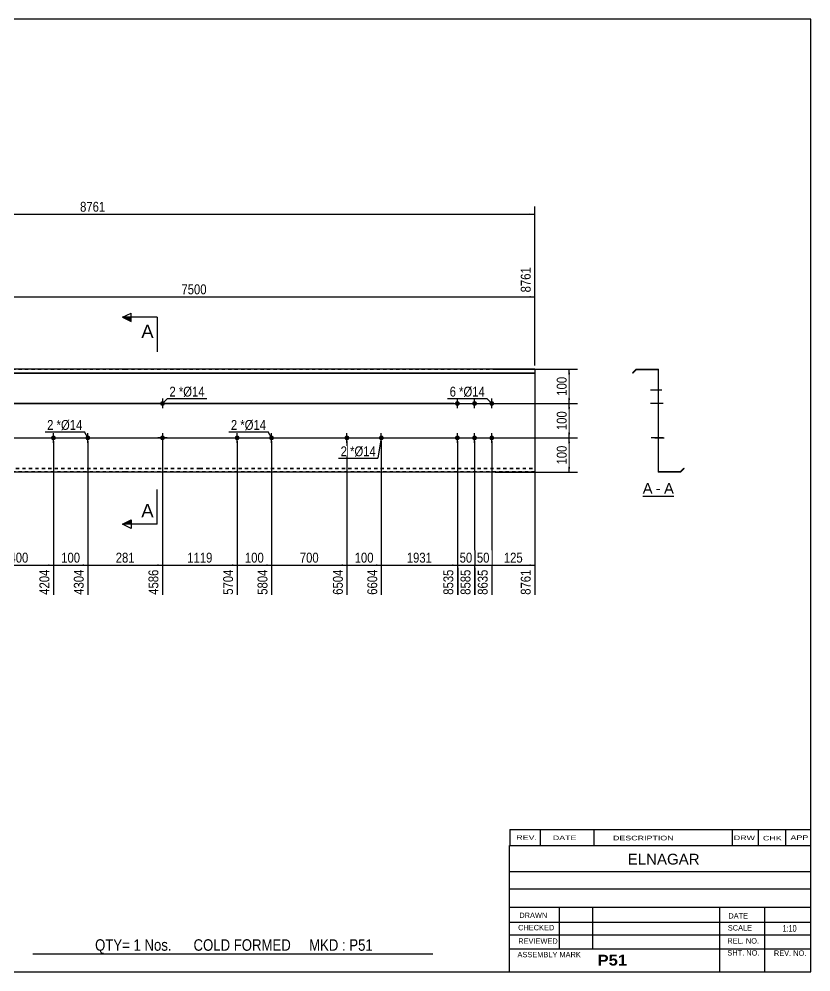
# Model space of a CAD drawing. Header units: millimetres. Extents: x -65 to 337, y -160 to 117.
# Drawn here: x 107.1 to 337.2, y -160.2 to 116.8 of the extents above; entities that cross this region are included whole.
import ezdxf

# ---------------------------------------------------------------- set-up
doc = ezdxf.new("R2010")
doc.units = ezdxf.units.MM
doc.linetypes.add('DXK_LINE_DOT1', pattern=[1.8814, 0.9407, -0.9407])
doc.styles.add('Arial', font='ARIAL.TTF', dxfattribs={"height": 0.2})
doc.styles.add('Arial Bold', font='ARIALBD.TTF', dxfattribs={"height": 0.2})
doc.styles.add('Arial Narrow', font='ARIALN.TTF', dxfattribs={"height": 0.2})

# ---------------------------------------------------------------- blocks, each defined once
blk = doc.blocks.new('Unknown-629091665-1862')
at = {"color": 5, "linetype": 'Continuous'}
for p, q in [((337.25, 116.75), (-62.75, 116.75)), ((-62.75, 116.75), (-62.75, -160.25)), ((337.25, -160.25), (337.25, 116.75)), ((-62.75, -160.25), (337.25, -160.25))]:
    blk.add_line(p, q, dxfattribs=at)
at = {"color": 174, "linetype": 'Continuous', "style": 'Arial'}
blk.add_text('Tekla structures', height=1.9102, rotation=90, dxfattribs=at).set_placement((-63.25, -159.75))
blk = doc.blocks.new('Unknown-629091665-12 - 1235')
at = {"color": 7, "linetype": 'Continuous'}
blk.add_line((288.37, -21.95), (297.4, -21.95), dxfattribs=at)
at = {"color": 0, "linetype": 'Continuous'}
blk.add_wipeout([(291.21, -21.2), (291.21, -18), (288.37, -18), (288.37, -21.2)], dxfattribs=at)
blk.add_wipeout([(293.6, -21.2), (293.6, -18), (292.17, -18), (292.17, -21.2)], dxfattribs=at)
at = {"color": 96, "linetype": 'Continuous', "style": 'Arial'}
blk.add_text('A', height=3.06, dxfattribs=at).set_placement((288.37, -21.2))
at = {"color": 0, "linetype": 'Continuous'}
blk.add_wipeout([(297.4, -21.2), (297.4, -18), (294.56, -18), (294.56, -21.2)], dxfattribs=at)
at = {"color": 96, "linetype": 'Continuous', "style": 'Arial'}
for s, p in [('A', (294.56, -21.2)), ('-', (292.17, -21.2))]:
    blk.add_text(s, height=3.06, dxfattribs=at).set_placement(p)
blk = doc.blocks.new('Bolt-629091665-1223 - 1203')
at = {"linetype": 'Continuous'}
for points in [[(233.79, 5, -1), (235.19, 5, -1)], [(238.79, 5, -1), (240.19, 5, -1)], [(243.79, 5, -1), (245.19, 5, -1)], [(233.79, -5, -1), (235.19, -5, -1)], [(238.79, -5, -1), (240.19, -5, -1)], [(243.79, -5, -1), (245.19, -5, -1)]]:
    blk.add_hatch(color=3, dxfattribs=at).paths.add_polyline_path(points)
at = {"color": 3, "linetype": 'Continuous'}
for p, q in [((234.49, 3.6), (234.49, 6.4)), ((239.49, 3.6), (239.49, 6.4)), ((244.49, 3.6), (244.49, 6.4)), ((233.09, 5), (235.89, 5)), ((238.09, 5), (240.89, 5)), ((243.09, 5), (245.89, 5)), ((233.09, -5), (235.89, -5)), ((234.49, -6.4), (234.49, -3.6)), ((238.09, -5), (240.89, -5)), ((239.49, -6.4), (239.49, -3.6)), ((243.09, -5), (245.89, -5)), ((244.49, -6.4), (244.49, -3.6))]:
    blk.add_line(p, q, dxfattribs=at)
blk = doc.blocks.new('Part-629091665-1218 - 1203')
at = {"color": 2, "linetype": 'Continuous'}
for p, q in [((0, -15), (0, 15)), ((10, 15), (0, 15)), ((0, 13.94), (10, 13.94)), ((42.29, 15), (10.1, 15)), ((10.1, 13.94), (42.29, 13.94)), ((74.19, 15), (42.39, 15)), ((42.39, 13.94), (74.19, 13.94)), ((106.09, 15), (74.29, 15)), ((74.29, 13.94), (106.09, 13.94)), ((137.99, 15), (106.19, 15)), ((106.19, 13.94), (137.99, 13.94)), ((159.49, 15), (138.09, 15)), ((138.09, 13.94), (159.49, 13.94)), ((191.39, 15), (159.59, 15)), ((159.59, 13.94), (191.39, 13.94)), ((223.29, 15), (191.49, 15)), ((191.49, 13.94), (223.29, 13.94)), ((256.99, 15), (223.39, 15)), ((223.39, 13.94), (256.99, 13.94)), ((256.99, 15), (256.99, -15)), ((0, 13.83), (10, 13.83)), ((10.1, 13.83), (42.29, 13.83)), ((42.39, 13.83), (74.19, 13.83)), ((74.29, 13.83), (106.09, 13.83)), ((106.19, 13.83), (137.99, 13.83)), ((138.09, 13.83), (159.49, 13.83)), ((159.59, 13.83), (191.39, 13.83)), ((191.49, 13.83), (223.29, 13.83)), ((223.39, 13.83), (256.99, 13.83)), ((10, -15), (0, -15)), ((42.29, -15), (10.1, -15)), ((74.19, -15), (42.39, -15)), ((106.09, -15), (74.29, -15)), ((137.99, -15), (106.19, -15)), ((159.49, -15), (138.09, -15)), ((191.39, -15), (159.59, -15)), ((223.29, -15), (191.49, -15)), ((256.99, -15), (223.39, -15))]:
    blk.add_line(p, q, dxfattribs=at)
at = {"color": 7, "linetype": 'DXK_LINE_DOT1'}
for p, q in [((10, 14.85), (0, 14.85)), ((42.29, 14.85), (10.1, 14.85)), ((74.19, 14.85), (42.39, 14.85)), ((106.09, 14.85), (74.29, 14.85)), ((137.99, 14.85), (106.19, 14.85)), ((159.49, 14.85), (138.09, 14.85)), ((191.39, 14.85), (159.59, 14.85)), ((223.29, 14.85), (191.49, 14.85)), ((256.99, 14.85), (223.39, 14.85)), ((0, -13.83), (10, -13.83)), ((10.1, -13.83), (42.29, -13.83)), ((42.39, -13.83), (74.19, -13.83)), ((74.29, -13.83), (106.09, -13.83)), ((106.19, -13.83), (137.99, -13.83)), ((138.09, -13.83), (159.49, -13.83)), ((159.59, -13.83), (191.39, -13.83)), ((191.49, -13.83), (223.29, -13.83)), ((223.39, -13.83), (256.99, -13.83)), ((0, -13.94), (10, -13.94)), ((10, -14.85), (0, -14.85)), ((10.1, -13.94), (42.29, -13.94)), ((42.29, -14.85), (10.1, -14.85)), ((42.39, -13.94), (74.19, -13.94)), ((74.19, -14.85), (42.39, -14.85)), ((74.29, -13.94), (106.09, -13.94)), ((106.09, -14.85), (74.29, -14.85)), ((106.19, -13.94), (137.99, -13.94)), ((137.99, -14.85), (106.19, -14.85)), ((138.09, -13.94), (159.49, -13.94)), ((159.49, -14.85), (138.09, -14.85)), ((159.59, -13.94), (191.39, -13.94)), ((191.39, -14.85), (159.59, -14.85)), ((191.49, -13.94), (223.29, -13.94)), ((223.29, -14.85), (191.49, -14.85)), ((223.39, -13.94), (256.99, -13.94)), ((256.99, -14.85), (223.39, -14.85))]:
    blk.add_line(p, q, dxfattribs=at)
blk = doc.blocks.new('Bolt-629091665-1219 - 1203')
at = {"linetype": 'Continuous'}
for points in [[(202.39, -4.3, -1), (202.39, -5.7, -1)], [(212.39, -4.3, -1), (212.39, -5.7, -1)]]:
    blk.add_hatch(color=3, dxfattribs=at).paths.add_polyline_path(points)
at = {"color": 3, "linetype": 'Continuous'}
for p, q in [((200.99, -5), (203.79, -5)), ((202.39, -6.4), (202.39, -3.6)), ((210.99, -5), (213.79, -5)), ((212.39, -6.4), (212.39, -3.6))]:
    blk.add_line(p, q, dxfattribs=at)
blk = doc.blocks.new('Bolt-629091665-1220 - 1203')
at = {"linetype": 'Continuous'}
for points in [[(117.09, -4.3, -1), (117.09, -5.7, -1)], [(127.09, -4.3, -1), (127.09, -5.7, -1)]]:
    blk.add_hatch(color=3, dxfattribs=at).paths.add_polyline_path(points)
at = {"color": 3, "linetype": 'Continuous'}
for p, q in [((115.69, -5), (118.49, -5)), ((117.09, -6.4), (117.09, -3.6)), ((125.69, -5), (128.49, -5)), ((127.09, -6.4), (127.09, -3.6))]:
    blk.add_line(p, q, dxfattribs=at)
blk = doc.blocks.new('Bolt-629091665-1225 - 1203')
at = {"linetype": 'Continuous'}
for points in [[(149.49, 5, -1), (148.09, 5, -1)], [(149.49, -5, -1), (148.09, -5, -1)]]:
    blk.add_hatch(color=3, dxfattribs=at).paths.add_polyline_path(points)
at = {"color": 3, "linetype": 'Continuous'}
for p, q in [((148.79, 6.4), (148.79, 3.6)), ((150.19, 5), (147.39, 5)), ((150.19, -5), (147.39, -5)), ((148.79, -3.6), (148.79, -6.4))]:
    blk.add_line(p, q, dxfattribs=at)
blk = doc.blocks.new('Bolt-629091665-1229 - 1203')
at = {"linetype": 'Continuous'}
for points in [[(170.49, -4.3, -1), (170.49, -5.7, -1)], [(180.49, -4.3, -1), (180.49, -5.7, -1)]]:
    blk.add_hatch(color=3, dxfattribs=at).paths.add_polyline_path(points)
at = {"color": 3, "linetype": 'Continuous'}
for p, q in [((169.09, -5), (171.89, -5)), ((170.49, -6.4), (170.49, -3.6)), ((179.09, -5), (181.89, -5)), ((180.49, -6.4), (180.49, -3.6))]:
    blk.add_line(p, q, dxfattribs=at)
blk = doc.blocks.new('Bolt-629091665-1240 - 1235')
at = {"linetype": 'Continuous'}
blk.add_hatch(color=3, dxfattribs=at).paths.add_polyline_path([(292.96, -5.7), (292.96, -4.3), (292.81, -4.3), (292.81, -5.7)])
blk.add_hatch(color=3, dxfattribs=at).paths.add_polyline_path([(292.96, -5.7), (292.96, -4.3), (292.81, -4.3), (292.81, -5.7)])
at = {"color": 3, "linetype": 'Continuous'}
for p, q in [((291.86, -5), (294.61, -5)), ((291.86, -5), (294.61, -5)), ((292.81, -4.3), (292.96, -4.3)), ((292.81, -4.3), (292.96, -4.3)), ((292.81, -5.7), (292.96, -5.7)), ((292.81, -5.7), (292.96, -5.7))]:
    blk.add_line(p, q, dxfattribs=at)
blk = doc.blocks.new('Part-629091665-1237 - 1235')
at = {"color": 2, "linetype": 'Continuous'}
for p, q in [((286.46, 15), (285.4, 13.94)), ((285.4, 13.94), (285.51, 13.83)), ((286.52, 14.85), (285.51, 13.83)), ((286.46, 15), (292.96, 15)), ((286.52, 14.85), (292.81, 14.85)), ((292.81, 14.85), (292.81, -15)), ((292.96, -14.85), (292.96, 15)), ((299.25, -14.85), (300.27, -13.83)), ((300.37, -13.94), (300.27, -13.83)), ((299.31, -15), (292.81, -15)), ((299.25, -14.85), (292.96, -14.85)), ((299.31, -15), (300.37, -13.94))]:
    blk.add_line(p, q, dxfattribs=at)
blk = doc.blocks.new('Bolt-629091665-1238 - 1235')
at = {"linetype": 'Continuous'}
blk.add_hatch(color=3, dxfattribs=at).paths.add_polyline_path([(292.96, -5.7), (292.96, -4.3), (292.81, -4.3), (292.81, -5.7)])
blk.add_hatch(color=3, dxfattribs=at).paths.add_polyline_path([(292.96, -5.7), (292.96, -4.3), (292.81, -4.3), (292.81, -5.7)])
at = {"color": 3, "linetype": 'Continuous'}
for p, q in [((291.86, -5), (294.61, -5)), ((291.86, -5), (294.61, -5)), ((292.81, -4.3), (292.96, -4.3)), ((292.81, -4.3), (292.96, -4.3)), ((292.81, -5.7), (292.96, -5.7)), ((292.81, -5.7), (292.96, -5.7))]:
    blk.add_line(p, q, dxfattribs=at)
blk = doc.blocks.new('Bolt-629091665-1239 - 1235')
at = {"linetype": 'Continuous'}
blk.add_hatch(color=3, dxfattribs=at).paths.add_polyline_path([(292.96, -5.7), (292.96, -4.3), (292.81, -4.3), (292.81, -5.7)])
blk.add_hatch(color=3, dxfattribs=at).paths.add_polyline_path([(292.96, -5.7), (292.96, -4.3), (292.81, -4.3), (292.81, -5.7)])
at = {"color": 3, "linetype": 'Continuous'}
for p, q in [((291.86, -5), (294.61, -5)), ((291.86, -5), (294.61, -5)), ((292.81, -4.3), (292.96, -4.3)), ((292.81, -4.3), (292.96, -4.3)), ((292.81, -5.7), (292.96, -5.7)), ((292.81, -5.7), (292.96, -5.7))]:
    blk.add_line(p, q, dxfattribs=at)
blk = doc.blocks.new('Bolt-629091665-1241 - 1235')
at = {"linetype": 'Continuous'}
blk.add_hatch(color=3, dxfattribs=at).paths.add_polyline_path([(292.96, -5.7), (292.96, -4.3), (292.81, -4.3), (292.81, -5.7)])
blk.add_hatch(color=3, dxfattribs=at).paths.add_polyline_path([(292.96, -5.7), (292.96, -4.3), (292.81, -4.3), (292.81, -5.7)])
at = {"color": 3, "linetype": 'Continuous'}
for p, q in [((291.86, -5), (294.61, -5)), ((291.86, -5), (294.61, -5)), ((292.81, -4.3), (292.96, -4.3)), ((292.81, -4.3), (292.96, -4.3)), ((292.81, -5.7), (292.96, -5.7)), ((292.81, -5.7), (292.96, -5.7))]:
    blk.add_line(p, q, dxfattribs=at)
blk = doc.blocks.new('Bolt-629091665-1242 - 1235')
at = {"linetype": 'Continuous'}
for points in [[(292.81, 5.7), (292.81, 4.3), (292.96, 4.3), (292.96, 5.7)], [(292.81, 5.7), (292.81, 4.3), (292.96, 4.3), (292.96, 5.7)], [(292.81, 5.7), (292.81, 4.3), (292.96, 4.3), (292.96, 5.7)], [(292.81, -4.3), (292.81, -5.7), (292.96, -5.7), (292.96, -4.3)], [(292.81, -4.3), (292.81, -5.7), (292.96, -5.7), (292.96, -4.3)], [(292.81, -4.3), (292.81, -5.7), (292.96, -5.7), (292.96, -4.3)]]:
    blk.add_hatch(color=3, dxfattribs=at).paths.add_polyline_path(points)
at = {"color": 3, "linetype": 'Continuous'}
for p, q in [((292.96, 5.7), (292.81, 5.7)), ((292.96, 5.7), (292.81, 5.7)), ((292.96, 5.7), (292.81, 5.7)), ((294.26, 5), (290.96, 5)), ((294.26, 5), (290.96, 5)), ((294.26, 5), (290.96, 5)), ((292.96, 4.3), (292.81, 4.3)), ((292.96, 4.3), (292.81, 4.3)), ((292.96, 4.3), (292.81, 4.3)), ((294.26, -5), (290.96, -5)), ((294.26, -5), (290.96, -5)), ((294.26, -5), (290.96, -5)), ((292.96, -4.3), (292.81, -4.3)), ((292.96, -4.3), (292.81, -4.3)), ((292.96, -4.3), (292.81, -4.3)), ((292.96, -5.7), (292.81, -5.7)), ((292.96, -5.7), (292.81, -5.7)), ((292.96, -5.7), (292.81, -5.7))]:
    blk.add_line(p, q, dxfattribs=at)
blk = doc.blocks.new('Bolt-629091665-1243 - 1235')
at = {"linetype": 'Continuous'}
for points in [[(292.81, 5.7), (292.81, 4.3), (292.96, 4.3), (292.96, 5.7)], [(292.81, 5.7), (292.81, 4.3), (292.96, 4.3), (292.96, 5.7)], [(292.81, 5.7), (292.81, 4.3), (292.96, 4.3), (292.96, 5.7)], [(292.81, -4.3), (292.81, -5.7), (292.96, -5.7), (292.96, -4.3)], [(292.81, -4.3), (292.81, -5.7), (292.96, -5.7), (292.96, -4.3)], [(292.81, -4.3), (292.81, -5.7), (292.96, -5.7), (292.96, -4.3)]]:
    blk.add_hatch(color=3, dxfattribs=at).paths.add_polyline_path(points)
at = {"color": 3, "linetype": 'Continuous'}
for p, q in [((292.96, 5.7), (292.81, 5.7)), ((292.96, 5.7), (292.81, 5.7)), ((292.96, 5.7), (292.81, 5.7)), ((294.26, 5), (290.96, 5)), ((294.26, 5), (290.96, 5)), ((294.26, 5), (290.96, 5)), ((292.96, 4.3), (292.81, 4.3)), ((292.96, 4.3), (292.81, 4.3)), ((292.96, 4.3), (292.81, 4.3)), ((294.26, -5), (290.96, -5)), ((294.26, -5), (290.96, -5)), ((294.26, -5), (290.96, -5)), ((292.96, -4.3), (292.81, -4.3)), ((292.96, -4.3), (292.81, -4.3)), ((292.96, -4.3), (292.81, -4.3)), ((292.96, -5.7), (292.81, -5.7)), ((292.96, -5.7), (292.81, -5.7)), ((292.96, -5.7), (292.81, -5.7))]:
    blk.add_line(p, q, dxfattribs=at)
blk = doc.blocks.new('Bolt-629091665-1244 - 1235')
at = {"linetype": 'Continuous'}
for points in [[(292.96, 4.3), (292.96, 5.7), (292.81, 5.7), (292.81, 4.3)], [(292.96, -5.7), (292.96, -4.3), (292.81, -4.3), (292.81, -5.7)]]:
    blk.add_hatch(color=3, dxfattribs=at).paths.add_polyline_path(points)
at = {"color": 3, "linetype": 'Continuous'}
for p, q in [((292.96, 5.7), (292.81, 5.7)), ((292.96, 5), (290.81, 5)), ((292.96, 4.3), (292.81, 4.3)), ((292.96, -5), (290.81, -5)), ((292.96, -4.3), (292.81, -4.3)), ((292.96, -5.7), (292.81, -5.7))]:
    blk.add_line(p, q, dxfattribs=at)
blk = doc.blocks.new('Bolt-629091665-1245 - 1235')
at = {"linetype": 'Continuous'}
blk.add_hatch(color=3, dxfattribs=at).paths.add_polyline_path([(292.81, 9.58), (292.81, 8.18), (292.96, 8.18), (292.96, 9.58)])
at = {"color": 3, "linetype": 'Continuous'}
for p, q in [((293.91, 8.88), (290.61, 8.88)), ((292.96, 9.58), (292.81, 9.58)), ((292.96, 8.18), (292.81, 8.18))]:
    blk.add_line(p, q, dxfattribs=at)
blk = doc.blocks.new('Bolt-629091665-1246 - 1235')
at = {"linetype": 'Continuous'}
blk.add_hatch(color=3, dxfattribs=at).paths.add_polyline_path([(292.81, 5.7), (292.81, 4.3), (292.96, 4.3), (292.96, 5.7)])
at = {"color": 3, "linetype": 'Continuous'}
for p, q in [((292.96, 5.7), (292.81, 5.7)), ((293.91, 5), (290.61, 5)), ((292.96, 4.3), (292.81, 4.3))]:
    blk.add_line(p, q, dxfattribs=at)
blk = doc.blocks.new('Bolt-629091665-1247 - 1235')
at = {"linetype": 'Continuous'}
blk.add_hatch(color=3, dxfattribs=at).paths.add_polyline_path([(292.96, -5.7), (292.96, -4.3), (292.81, -4.3), (292.81, -5.7)])
at = {"color": 3, "linetype": 'Continuous'}
for p, q in [((292.96, -4.3), (292.81, -4.3)), ((293.76, -5), (292.81, -5)), ((292.96, -5.7), (292.81, -5.7))]:
    blk.add_line(p, q, dxfattribs=at)
blk = doc.blocks.new('Bolt-629091665-1248 - 1235')
at = {"linetype": 'Continuous'}
blk.add_hatch(color=3, dxfattribs=at).paths.add_polyline_path([(292.96, -5.7), (292.96, -4.3), (292.81, -4.3), (292.81, -5.7)])
blk.add_hatch(color=3, dxfattribs=at).paths.add_polyline_path([(292.96, -5.7), (292.96, -4.3), (292.81, -4.3), (292.81, -5.7)])
at = {"color": 3, "linetype": 'Continuous'}
for p, q in [((291.86, -5), (294.61, -5)), ((291.86, -5), (294.61, -5)), ((292.81, -4.3), (292.96, -4.3)), ((292.81, -4.3), (292.96, -4.3)), ((292.81, -5.7), (292.96, -5.7)), ((292.81, -5.7), (292.96, -5.7))]:
    blk.add_line(p, q, dxfattribs=at)
blk = doc.blocks.new('StraightDimension-629091665-1353 - 1203')
at = {"linetype": 'Continuous'}
for points in [[(266.75, 3.5), (267, 5), (267.25, 3.5)], [(267.25, -3.5), (267, -5), (266.75, -3.5)]]:
    blk.add_hatch(color=7, dxfattribs=at).paths.add_polyline_path(points)
at = {"color": 7, "linetype": 'Continuous'}
for p, q in [((32.2, 5), (269.4, 5)), ((267, -5), (267, 5)), ((32.2, -5), (269.4, -5))]:
    blk.add_line(p, q, dxfattribs=at)
at = {"color": 0}
blk.add_wipeout([(266.85, 3.34), (262.65, 3.34), (262.65, -3.34), (266.85, -3.34)], dxfattribs=at)
at = {"color": 3, "style": 'Arial Narrow'}
blk.add_text('100', height=2.863, rotation=90.0002, dxfattribs=at).set_placement((266.25, -2.74))
blk = doc.blocks.new('StraightDimension-629091665-1272 - 1203')
at = {"linetype": 'Continuous'}
blk.add_hatch(color=7, dxfattribs=at).paths.add_polyline_path([(125.59, -41.75), (127.09, -42), (125.59, -42.25)])
at = {"color": 7, "linetype": 'Continuous'}
for p, q in [((117.09, -6), (117.09, -50.61)), ((127.09, -6), (127.09, -50.61)), ((117.09, -42), (127.09, -42))]:
    blk.add_line(p, q, dxfattribs=at)
at = {"color": 0}
blk.add_wipeout([(125.44, -41.85), (125.44, -37.65), (118.75, -37.65), (118.75, -41.85)], dxfattribs=at)
at = {"color": 3, "style": 'Arial Narrow'}
blk.add_text('100', height=2.863, dxfattribs=at).set_placement((119.35, -41.25))
at = {"color": 0, "linetype": 'Continuous'}
blk.add_wipeout([(126.49, -42.7), (122.29, -42.7), (122.29, -51.21), (126.49, -51.21)], dxfattribs=at)
at = {"color": 3, "linetype": 'Continuous', "style": 'Arial Narrow'}
blk.add_text('4304', height=2.863, rotation=90.0002, dxfattribs=at).set_placement((125.89, -50.61))
blk = doc.blocks.new('StraightDimension-629091665-1352 - 1203')
at = {"linetype": 'Continuous'}
for points in [[(266.75, 13.5), (267, 15), (267.25, 13.5)], [(267.25, 6.5), (267, 5), (266.75, 6.5)]]:
    blk.add_hatch(color=7, dxfattribs=at).paths.add_polyline_path(points)
at = {"color": 7, "linetype": 'Continuous'}
for p, q in [((245.49, 15), (269.4, 15)), ((267, 5), (267, 15)), ((32.2, 5), (269.4, 5))]:
    blk.add_line(p, q, dxfattribs=at)
at = {"color": 0}
blk.add_wipeout([(266.85, 13.34), (262.65, 13.34), (262.65, 6.66), (266.85, 6.66)], dxfattribs=at)
at = {"color": 3, "style": 'Arial Narrow'}
blk.add_text('100', height=2.863, rotation=90.0002, dxfattribs=at).set_placement((266.25, 7.26))
blk = doc.blocks.new('StraightDimension-629091665-1354 - 1203')
at = {"linetype": 'Continuous'}
for points in [[(266.75, -6.5), (267, -5), (267.25, -6.5)], [(267.25, -13.5), (267, -15), (266.75, -13.5)]]:
    blk.add_hatch(color=7, dxfattribs=at).paths.add_polyline_path(points)
at = {"color": 7, "linetype": 'Continuous'}
for p, q in [((32.2, -5), (269.4, -5)), ((267, -15), (267, -5)), ((245.49, -15), (269.4, -15))]:
    blk.add_line(p, q, dxfattribs=at)
at = {"color": 0}
blk.add_wipeout([(266.85, -6.66), (262.65, -6.66), (262.65, -13.34), (266.85, -13.34)], dxfattribs=at)
at = {"color": 3, "style": 'Arial Narrow'}
blk.add_text('100', height=2.863, rotation=90.0002, dxfattribs=at).set_placement((266.25, -12.74))
blk = doc.blocks.new('StraightDimension-629091665-1263 - 1203')
at = {"linetype": 'Continuous'}
blk.add_hatch(color=7, dxfattribs=at).paths.add_polyline_path([(255.49, -41.75), (256.99, -42), (255.49, -42.25)])
at = {"color": 7, "linetype": 'Continuous'}
for p, q in [((244.49, -6), (244.49, -50.61)), ((256.99, -6), (256.99, -50.61)), ((244.49, -42), (256.99, -42))]:
    blk.add_line(p, q, dxfattribs=at)
at = {"color": 0}
blk.add_wipeout([(254.08, -41.85), (254.08, -37.65), (247.4, -37.65), (247.4, -41.85)], dxfattribs=at)
at = {"color": 3, "style": 'Arial Narrow'}
blk.add_text('125', height=2.863, dxfattribs=at).set_placement((248, -41.25))
at = {"color": 0, "linetype": 'Continuous'}
blk.add_wipeout([(256.39, -42.7), (252.19, -42.7), (252.19, -51.21), (256.39, -51.21)], dxfattribs=at)
at = {"color": 3, "linetype": 'Continuous', "style": 'Arial Narrow'}
blk.add_text('8761', height=2.863, rotation=90.0002, dxfattribs=at).set_placement((255.79, -50.61))
blk = doc.blocks.new('StraightDimension-629091665-1264 - 1203')
at = {"linetype": 'Continuous'}
blk.add_hatch(color=7, dxfattribs=at).paths.add_polyline_path([(242.99, -41.75), (244.49, -42), (242.99, -42.25)])
at = {"color": 7, "linetype": 'Continuous'}
for p, q in [((239.49, -6), (239.49, -50.61)), ((244.49, -6), (244.49, -50.61)), ((239.49, -42), (244.49, -42))]:
    blk.add_line(p, q, dxfattribs=at)
at = {"color": 0}
blk.add_wipeout([(244.42, -41.85), (244.42, -37.65), (239.56, -37.65), (239.56, -41.85)], dxfattribs=at)
at = {"color": 3, "style": 'Arial Narrow'}
blk.add_text('50', height=2.863, dxfattribs=at).set_placement((240.16, -41.25))
at = {"color": 0, "linetype": 'Continuous'}
blk.add_wipeout([(243.89, -42.7), (239.69, -42.7), (239.69, -51.21), (243.89, -51.21)], dxfattribs=at)
at = {"color": 3, "linetype": 'Continuous', "style": 'Arial Narrow'}
blk.add_text('8635', height=2.863, rotation=90.0002, dxfattribs=at).set_placement((243.29, -50.61))
blk = doc.blocks.new('StraightDimension-629091665-1386 - 1203')
at = {"linetype": 'Continuous'}
for points in [[(-6.25, 3.5), (-6, 5), (-5.75, 3.5)], [(-5.75, -13.5), (-6, -15), (-6.25, -13.5)]]:
    blk.add_hatch(color=7, dxfattribs=at).paths.add_polyline_path(points)
at = {"color": 7, "linetype": 'Continuous'}
for p, q in [((233.49, 5), (-8.25, 5)), ((-6, -15), (-6, 5)), ((20.2, -15), (-8.25, -15))]:
    blk.add_line(p, q, dxfattribs=at)
at = {"color": 0}
blk.add_wipeout([(-6.15, -1.66), (-10.35, -1.66), (-10.35, -8.34), (-6.15, -8.34)], dxfattribs=at)
at = {"color": 3, "style": 'Arial Narrow'}
blk.add_text('200', height=2.863, rotation=90.0002, dxfattribs=at).set_placement((-6.75, -7.74))
blk = doc.blocks.new('StraightDimension-629091665-1265 - 1203')
at = {"linetype": 'Continuous'}
blk.add_hatch(color=7, dxfattribs=at).paths.add_polyline_path([(237.99, -41.75), (239.49, -42), (237.99, -42.25)])
at = {"color": 7, "linetype": 'Continuous'}
for p, q in [((234.49, -6), (234.49, -50.61)), ((239.49, -6), (239.49, -50.61)), ((234.49, -42), (239.49, -42))]:
    blk.add_line(p, q, dxfattribs=at)
at = {"color": 0}
blk.add_wipeout([(239.42, -41.85), (239.42, -37.65), (234.56, -37.65), (234.56, -41.85)], dxfattribs=at)
at = {"color": 3, "style": 'Arial Narrow'}
blk.add_text('50', height=2.863, dxfattribs=at).set_placement((235.16, -41.25))
at = {"color": 0, "linetype": 'Continuous'}
blk.add_wipeout([(238.89, -42.7), (234.69, -42.7), (234.69, -51.21), (238.89, -51.21)], dxfattribs=at)
at = {"color": 3, "linetype": 'Continuous', "style": 'Arial Narrow'}
blk.add_text('8585', height=2.863, rotation=90.0002, dxfattribs=at).set_placement((238.29, -50.61))
blk = doc.blocks.new('StraightDimension-629091665-1266 - 1203')
at = {"linetype": 'Continuous'}
blk.add_hatch(color=7, dxfattribs=at).paths.add_polyline_path([(232.99, -41.75), (234.49, -42), (232.99, -42.25)])
at = {"color": 7, "linetype": 'Continuous'}
for p, q in [((212.39, -6), (212.39, -50.61)), ((234.49, -6), (234.49, -50.61)), ((212.39, -42), (234.49, -42))]:
    blk.add_line(p, q, dxfattribs=at)
at = {"color": 0}
blk.add_wipeout([(227.7, -41.85), (227.7, -37.65), (219.19, -37.65), (219.19, -41.85)], dxfattribs=at)
at = {"color": 0, "linetype": 'Continuous'}
blk.add_wipeout([(233.89, -42.7), (229.69, -42.7), (229.69, -51.21), (233.89, -51.21)], dxfattribs=at)
at = {"color": 3, "style": 'Arial Narrow'}
blk.add_text('1931', height=2.863, dxfattribs=at).set_placement((219.79, -41.25))
at = {"color": 3, "linetype": 'Continuous', "style": 'Arial Narrow'}
blk.add_text('8535', height=2.863, rotation=90.0002, dxfattribs=at).set_placement((233.29, -50.61))
blk = doc.blocks.new('StraightDimension-629091665-1396 - 1203')
at = {"linetype": 'Continuous'}
for points in [[(1.5, 59.75), (0, 60), (1.5, 60.25)], [(255.49, 60.25), (256.99, 60), (255.49, 59.75)]]:
    blk.add_hatch(color=7, dxfattribs=at).paths.add_polyline_path(points)
at = {"color": 7, "linetype": 'Continuous'}
for p, q in [((0, 16), (0, 62.25)), ((256.99, 16), (256.99, 62.25)), ((0, 60), (256.99, 60))]:
    blk.add_line(p, q, dxfattribs=at)
at = {"color": 0}
blk.add_wipeout([(132.75, 60.15), (132.75, 64.35), (124.24, 64.35), (124.24, 60.15)], dxfattribs=at)
at = {"color": 3, "style": 'Arial Narrow'}
blk.add_text('8761', height=2.863, dxfattribs=at).set_placement((124.84, 60.75))
blk = doc.blocks.new('StraightDimension-629091665-1267 - 1203')
at = {"linetype": 'Continuous'}
blk.add_hatch(color=7, dxfattribs=at).paths.add_polyline_path([(210.89, -41.75), (212.39, -42), (210.89, -42.25)])
at = {"color": 7, "linetype": 'Continuous'}
for p, q in [((202.39, -6), (202.39, -50.61)), ((212.39, -6), (212.39, -50.61)), ((202.39, -42), (212.39, -42))]:
    blk.add_line(p, q, dxfattribs=at)
at = {"color": 0}
blk.add_wipeout([(210.74, -41.85), (210.74, -37.65), (204.05, -37.65), (204.05, -41.85)], dxfattribs=at)
at = {"color": 3, "style": 'Arial Narrow'}
blk.add_text('100', height=2.863, dxfattribs=at).set_placement((204.65, -41.25))
at = {"color": 0, "linetype": 'Continuous'}
blk.add_wipeout([(211.79, -42.7), (207.59, -42.7), (207.59, -51.21), (211.79, -51.21)], dxfattribs=at)
at = {"color": 3, "linetype": 'Continuous', "style": 'Arial Narrow'}
blk.add_text('6604', height=2.863, rotation=90.0002, dxfattribs=at).set_placement((211.19, -50.61))
blk = doc.blocks.new('StraightDimension-629091665-1268 - 1203')
at = {"linetype": 'Continuous'}
blk.add_hatch(color=7, dxfattribs=at).paths.add_polyline_path([(200.89, -41.75), (202.39, -42), (200.89, -42.25)])
at = {"color": 7, "linetype": 'Continuous'}
for p, q in [((180.49, -6), (180.49, -50.61)), ((202.39, -6), (202.39, -50.61)), ((180.49, -42), (202.39, -42))]:
    blk.add_line(p, q, dxfattribs=at)
at = {"color": 0}
blk.add_wipeout([(194.79, -41.85), (194.79, -37.65), (188.1, -37.65), (188.1, -41.85)], dxfattribs=at)
at = {"color": 0, "linetype": 'Continuous'}
blk.add_wipeout([(201.79, -42.7), (197.59, -42.7), (197.59, -51.21), (201.79, -51.21)], dxfattribs=at)
at = {"color": 3, "style": 'Arial Narrow'}
blk.add_text('700', height=2.863, dxfattribs=at).set_placement((188.7, -41.25))
at = {"color": 3, "linetype": 'Continuous', "style": 'Arial Narrow'}
blk.add_text('6504', height=2.863, rotation=90.0002, dxfattribs=at).set_placement((201.19, -50.61))
blk = doc.blocks.new('StraightDimension-629091665-1269 - 1203')
at = {"linetype": 'Continuous'}
blk.add_hatch(color=7, dxfattribs=at).paths.add_polyline_path([(178.99, -41.75), (180.49, -42), (178.99, -42.25)])
at = {"color": 7, "linetype": 'Continuous'}
for p, q in [((170.49, -6), (170.49, -50.61)), ((180.49, -6), (180.49, -50.61)), ((170.49, -42), (180.49, -42))]:
    blk.add_line(p, q, dxfattribs=at)
at = {"color": 0}
blk.add_wipeout([(178.84, -41.85), (178.84, -37.65), (172.15, -37.65), (172.15, -41.85)], dxfattribs=at)
at = {"color": 3, "style": 'Arial Narrow'}
blk.add_text('100', height=2.863, dxfattribs=at).set_placement((172.75, -41.25))
at = {"color": 0, "linetype": 'Continuous'}
blk.add_wipeout([(179.89, -42.7), (175.69, -42.7), (175.69, -51.21), (179.89, -51.21)], dxfattribs=at)
at = {"color": 3, "linetype": 'Continuous', "style": 'Arial Narrow'}
blk.add_text('5804', height=2.863, rotation=90.0002, dxfattribs=at).set_placement((179.29, -50.61))
blk = doc.blocks.new('StraightDimension-629091665-1270 - 1203')
at = {"linetype": 'Continuous'}
blk.add_hatch(color=7, dxfattribs=at).paths.add_polyline_path([(168.99, -41.75), (170.49, -42), (168.99, -42.25)])
at = {"color": 7, "linetype": 'Continuous'}
for p, q in [((148.79, -6), (148.79, -50.61)), ((170.49, -6), (170.49, -50.61)), ((148.79, -42), (170.49, -42))]:
    blk.add_line(p, q, dxfattribs=at)
at = {"color": 0}
blk.add_wipeout([(163.9, -41.85), (163.9, -37.65), (155.39, -37.65), (155.39, -41.85)], dxfattribs=at)
at = {"color": 0, "linetype": 'Continuous'}
blk.add_wipeout([(169.89, -42.7), (165.69, -42.7), (165.69, -51.21), (169.89, -51.21)], dxfattribs=at)
at = {"color": 3, "style": 'Arial Narrow'}
blk.add_text('1119', height=2.863, dxfattribs=at).set_placement((155.99, -41.25))
at = {"color": 3, "linetype": 'Continuous', "style": 'Arial Narrow'}
blk.add_text('5704', height=2.863, rotation=90.0002, dxfattribs=at).set_placement((169.29, -50.61))
blk = doc.blocks.new('StraightDimension-629091665-1271 - 1203')
at = {"linetype": 'Continuous'}
blk.add_hatch(color=7, dxfattribs=at).paths.add_polyline_path([(147.29, -41.75), (148.79, -42), (147.29, -42.25)])
at = {"color": 7, "linetype": 'Continuous'}
for p, q in [((127.09, -6), (127.09, -50.61)), ((148.79, -6), (148.79, -50.61)), ((127.09, -42), (148.79, -42))]:
    blk.add_line(p, q, dxfattribs=at)
at = {"color": 0}
blk.add_wipeout([(141.29, -41.85), (141.29, -37.65), (134.6, -37.65), (134.6, -41.85)], dxfattribs=at)
at = {"color": 0, "linetype": 'Continuous'}
blk.add_wipeout([(148.19, -42.7), (143.99, -42.7), (143.99, -51.21), (148.19, -51.21)], dxfattribs=at)
at = {"color": 3, "style": 'Arial Narrow'}
blk.add_text('281', height=2.863, dxfattribs=at).set_placement((135.2, -41.25))
at = {"color": 3, "linetype": 'Continuous', "style": 'Arial Narrow'}
blk.add_text('4586', height=2.863, rotation=90.0002, dxfattribs=at).set_placement((147.59, -50.61))
blk = doc.blocks.new('StraightDimension-629091665-1273 - 1203')
at = {"linetype": 'Continuous'}
blk.add_hatch(color=7, dxfattribs=at).paths.add_polyline_path([(115.59, -41.75), (117.09, -42), (115.59, -42.25)])
at = {"color": 7, "linetype": 'Continuous'}
for p, q in [((95.19, -6), (95.19, -50.61)), ((117.09, -6), (117.09, -50.61)), ((95.19, -42), (117.09, -42))]:
    blk.add_line(p, q, dxfattribs=at)
at = {"color": 0}
blk.add_wipeout([(110.4, -41.85), (110.4, -37.65), (101.89, -37.65), (101.89, -41.85)], dxfattribs=at)
at = {"color": 0, "linetype": 'Continuous'}
blk.add_wipeout([(116.49, -42.7), (112.29, -42.7), (112.29, -51.21), (116.49, -51.21)], dxfattribs=at)
at = {"color": 3, "style": 'Arial Narrow'}
blk.add_text('1400', height=2.863, dxfattribs=at).set_placement((102.49, -41.25))
at = {"color": 3, "linetype": 'Continuous', "style": 'Arial Narrow'}
blk.add_text('4204', height=2.863, rotation=90.0002, dxfattribs=at).set_placement((115.89, -50.61))
blk = doc.blocks.new('StraightDimension-629091665-1340 - 1203')
at = {"linetype": 'Continuous'}
blk.add_hatch(color=7, dxfattribs=at).paths.add_polyline_path([(255.49, 36.25), (256.99, 36), (255.49, 35.75)])
at = {"color": 7, "linetype": 'Continuous'}
for p, q in [((58.92, -4), (58.92, 57.21)), ((256.99, 16), (256.99, 44.61)), ((58.92, 36), (256.99, 36))]:
    blk.add_line(p, q, dxfattribs=at)
at = {"color": 0, "linetype": 'Continuous'}
blk.add_wipeout([(256.39, 45.21), (252.19, 45.21), (252.19, 36.7), (256.39, 36.7)], dxfattribs=at)
at = {"color": 0}
blk.add_wipeout([(162.21, 36.15), (162.21, 40.35), (153.7, 40.35), (153.7, 36.15)], dxfattribs=at)
at = {"color": 3, "linetype": 'Continuous', "style": 'Arial Narrow'}
blk.add_text('8761', height=2.863, rotation=90.0002, dxfattribs=at).set_placement((255.79, 37.3))
at = {"color": 3, "style": 'Arial Narrow'}
blk.add_text('7500', height=2.863, dxfattribs=at).set_placement((154.3, 36.75))
blk = doc.blocks.new('StraightDimension-629091665-1385 - 1203')
at = {"linetype": 'Continuous'}
for points in [[(-6.25, 7.38), (-6, 8.88), (-5.75, 7.38)], [(-5.75, 6.5), (-6, 5), (-6.25, 6.5)]]:
    blk.add_hatch(color=7, dxfattribs=at).paths.add_polyline_path(points)
at = {"color": 7, "linetype": 'Continuous'}
for p, q in [((54.77, 8.88), (-8.25, 8.88)), ((-6, 5), (-6, 8.88)), ((233.49, 5), (-8.25, 5))]:
    blk.add_line(p, q, dxfattribs=at)
at = {"color": 0}
blk.add_wipeout([(-6.15, 9.37), (-10.35, 9.37), (-10.35, 4.51), (-6.15, 4.51)], dxfattribs=at)
at = {"color": 3, "style": 'Arial Narrow'}
blk.add_text('39', height=2.863, rotation=90.0002, dxfattribs=at).set_placement((-6.75, 5.11))
blk = doc.blocks.new('CBS_REVISION-629091665-1918')
at = {"color": 7, "linetype": 'Continuous'}
for p, q in [((249.74, -118.87), (337.24, -118.87)), ((249.74, -118.87), (249.74, -123.5)), ((258.54, -118.87), (258.54, -123.5)), ((274.13, -118.87), (274.13, -123.44)), ((314.39, -118.87), (314.39, -123.5)), ((321.93, -118.87), (321.93, -123.5)), ((329.88, -118.87), (329.88, -123.5)), ((249.74, -123.5), (337.24, -123.5))]:
    blk.add_line(p, q, dxfattribs=at)
at = {"color": 7, "style": 'Arial Narrow', "width": 1.7}
for s, height, p in [('REV.', 1.326, (251.6, -121.82)), ('DATE', 1.326, (262.23, -121.94)), ('DESCRIPTION', 1.3257, (279.71, -121.99)), ('DRW', 1.326, (314.82, -121.93)), ('CHK', 1.326, (323.31, -122.02)), ('APP', 1.326, (331.31, -121.87))]:
    blk.add_text(s, height=height, dxfattribs=at).set_placement(p)
blk = doc.blocks.new('CBS_CALLOFF-629091665-1916')
at = {"color": 7, "linetype": 'Continuous'}
blk.add_line((111.13, -154.98), (227.36, -155), dxfattribs=at)
at = {"color": 3, "linetype": 'Continuous', "style": 'Arial Narrow'}
blk.add_text('QTY= 1 Nos.      COLD FORMED     MKD : P51', height=3.3405, dxfattribs=at).set_placement((129.2, -154.09))
blk = doc.blocks.new('CBS_NAME_BLOG-629091665-1917')
at = {"color": 7, "linetype": 'Continuous'}
for p, q in [((249.66, -123.5), (337.18, -123.5)), ((249.66, -160.21), (249.66, -123.5)), ((249.66, -131.04), (337.18, -131.04)), ((249.73, -136.09), (337.25, -136.09)), ((249.66, -141.46), (337.18, -141.46)), ((264.18, -153.57), (264.18, -141.47)), ((273.87, -153.54), (273.87, -141.47)), ((310.78, -160.21), (310.78, -141.48)), ((323.83, -160.21), (323.83, -141.47)), ((249.67, -145.76), (337.25, -145.74)), ((249.66, -149.51), (337.18, -149.51)), ((249.66, -153.55), (337.18, -153.55)), ((249.66, -160.25), (337.25, -160.25))]:
    blk.add_line(p, q, dxfattribs=at)
at = {"color": 3, "linetype": 'Continuous', "style": 'Arial'}
blk.add_text('ELNAGAR', height=3.133, dxfattribs=at).set_placement((283.98, -129.03))
at = {"color": 3, "linetype": 'Continuous'}
for s, height, style, width, p in [('DRAWN', 1.566, 'Arial', 0.9, (252.49, -144.57)), ('DATE', 1.566, 'Arial', 0.9, (313.25, -144.73)), ('CHECKED', 1.566, 'Arial', 0.9, (252.14, -148.14)), ('SCALE', 1.566, 'Arial', 0.9, (313.1, -148.21)), ('1:10', 1.957, 'Arial Narrow', 0.9, (328.99, -148.57)), ('REVIEWED', 1.566, 'Arial', 0.9, (252.18, -152.06)), ('REL. NO.', 1.566, 'Arial', 0.9, (312.96, -152.01)), ('ASSEMBLY MARK', 1.5663, 'Arial', 0.9, (251.96, -155.99)), ('SHT. NO.', 1.566, 'Arial', 0.9, (312.96, -155.48)), ('REV. NO.', 1.566, 'Arial', 0.9, (326.48, -155.57)), ('P51', 3.131, 'Arial Bold', 1.1, (275.24, -158.39))]:
    blk.add_text(s, height=height, dxfattribs=dict(at, style=style, width=width)).set_placement(p)
blk = doc.blocks.new('Mark-629091665-1417 - 1203')
at = {"color": 0}
blk.add_wipeout([(234.09, 7.01), (234.09, 10.01), (232.26, 10.01), (232.26, 7.01)], dxfattribs=at)
blk.add_wipeout([(234.09, 7.01), (234.09, 10.01), (232.26, 10.01), (232.26, 7.01)], dxfattribs=at)
blk.add_wipeout([(236.26, 7.01), (236.26, 10.01), (234.99, 10.01), (234.99, 7.01)], dxfattribs=at)
blk.add_wipeout([(236.26, 7.01), (236.26, 10.01), (234.99, 10.01), (234.99, 7.01)], dxfattribs=at)
at = {"color": 3, "style": 'Arial Narrow'}
blk.add_text('6', height=2.86, dxfattribs=at).set_placement((232.26, 7.01))
at = {"color": 0}
blk.add_wipeout([(242.48, 7.01), (242.48, 10.01), (236.26, 10.01), (236.26, 7.01)], dxfattribs=at)
blk.add_wipeout([(242.48, 7.01), (242.48, 10.01), (236.26, 10.01), (236.26, 7.01)], dxfattribs=at)
at = {"color": 7, "linetype": 'Continuous'}
for p in [(231.66, 6.41), (244.49, 5)]:
    blk.add_line(p, (243.08, 6.41), dxfattribs=at)
at = {"color": 3, "style": 'Arial Narrow'}
for s, height, p in [('*', 2.86, (234.99, 7.01)), ('Ø14', 2.863, (236.26, 7.01))]:
    blk.add_text(s, height=height, dxfattribs=at).set_placement(p)
blk = doc.blocks.new('Mark-629091665-1421 - 1203')
at = {"color": 0}
blk.add_wipeout([(170.5, -2.67), (170.5, 0.33), (168.67, 0.33), (168.67, -2.67)], dxfattribs=at)
blk.add_wipeout([(170.5, -2.67), (170.5, 0.33), (168.67, 0.33), (168.67, -2.67)], dxfattribs=at)
blk.add_wipeout([(172.68, -2.67), (172.68, 0.33), (171.4, 0.33), (171.4, -2.67)], dxfattribs=at)
blk.add_wipeout([(172.68, -2.67), (172.68, 0.33), (171.4, 0.33), (171.4, -2.67)], dxfattribs=at)
at = {"color": 3, "style": 'Arial Narrow'}
blk.add_text('2', height=2.86, dxfattribs=at).set_placement((168.67, -2.67))
at = {"color": 0}
blk.add_wipeout([(178.89, -2.67), (178.89, 0.33), (172.68, 0.33), (172.68, -2.67)], dxfattribs=at)
blk.add_wipeout([(178.89, -2.67), (178.89, 0.33), (172.68, 0.33), (172.68, -2.67)], dxfattribs=at)
at = {"color": 7, "linetype": 'Continuous'}
for p in [(168.07, -3.27), (180.49, -5)]:
    blk.add_line(p, (179.49, -3.27), dxfattribs=at)
at = {"color": 3, "style": 'Arial Narrow'}
for s, height, p in [('*', 2.86, (171.4, -2.67)), ('Ø14', 2.863, (172.68, -2.67))]:
    blk.add_text(s, height=height, dxfattribs=at).set_placement(p)
blk = doc.blocks.new('Mark-629091665-1419 - 1203')
at = {"color": 0}
blk.add_wipeout([(152.64, 7.01), (152.64, 10.01), (150.81, 10.01), (150.81, 7.01)], dxfattribs=at)
blk.add_wipeout([(152.64, 7.01), (152.64, 10.01), (150.81, 10.01), (150.81, 7.01)], dxfattribs=at)
at = {"color": 7, "linetype": 'Continuous'}
blk.add_line((148.79, 5), (150.21, 6.41), dxfattribs=at)
at = {"color": 0}
blk.add_wipeout([(154.81, 7.01), (154.81, 10.01), (153.54, 10.01), (153.54, 7.01)], dxfattribs=at)
blk.add_wipeout([(154.81, 7.01), (154.81, 10.01), (153.54, 10.01), (153.54, 7.01)], dxfattribs=at)
at = {"color": 3, "style": 'Arial Narrow'}
blk.add_text('2', height=2.86, dxfattribs=at).set_placement((150.81, 7.01))
at = {"color": 0}
blk.add_wipeout([(161.03, 7.01), (161.03, 10.01), (154.81, 10.01), (154.81, 7.01)], dxfattribs=at)
blk.add_wipeout([(161.03, 7.01), (161.03, 10.01), (154.81, 10.01), (154.81, 7.01)], dxfattribs=at)
at = {"color": 7, "linetype": 'Continuous'}
blk.add_line((150.21, 6.41), (161.63, 6.41), dxfattribs=at)
at = {"color": 3, "style": 'Arial Narrow'}
for s, height, p in [('*', 2.86, (153.54, 7.01)), ('Ø14', 2.863, (154.81, 7.01))]:
    blk.add_text(s, height=height, dxfattribs=at).set_placement(p)
blk = doc.blocks.new('Mark-629091665-1414 - 1203')
at = {"color": 0}
blk.add_wipeout([(117.1, -2.67), (117.1, 0.33), (115.27, 0.33), (115.27, -2.67)], dxfattribs=at)
blk.add_wipeout([(117.1, -2.67), (117.1, 0.33), (115.27, 0.33), (115.27, -2.67)], dxfattribs=at)
blk.add_wipeout([(119.28, -2.67), (119.28, 0.33), (118, 0.33), (118, -2.67)], dxfattribs=at)
blk.add_wipeout([(119.28, -2.67), (119.28, 0.33), (118, 0.33), (118, -2.67)], dxfattribs=at)
at = {"color": 3, "style": 'Arial Narrow'}
blk.add_text('2', height=2.86, dxfattribs=at).set_placement((115.27, -2.67))
at = {"color": 0}
blk.add_wipeout([(125.49, -2.67), (125.49, 0.33), (119.28, 0.33), (119.28, -2.67)], dxfattribs=at)
blk.add_wipeout([(125.49, -2.67), (125.49, 0.33), (119.28, 0.33), (119.28, -2.67)], dxfattribs=at)
at = {"color": 7, "linetype": 'Continuous'}
for p in [(114.67, -3.27), (127.09, -5)]:
    blk.add_line(p, (126.09, -3.27), dxfattribs=at)
at = {"color": 3, "style": 'Arial Narrow'}
for s, height, p in [('*', 2.86, (118, -2.67)), ('Ø14', 2.863, (119.28, -2.67))]:
    blk.add_text(s, height=height, dxfattribs=at).set_placement(p)
blk = doc.blocks.new('SectionMark-629091665-1261 - 1203')
at = {"linetype": 'Continuous'}
for points in [[(139.7, 30.05), (139.7, 28.8), (137.2, 30.05)], [(139.7, -28.8), (139.7, -30.05), (137.2, -30.05)]]:
    blk.add_hatch(color=30, dxfattribs=at).paths.add_polyline_path(points)
at = {"color": 30, "linetype": 'Continuous'}
for p, q in [((137.2, 30.05), (139.7, 31.3)), ((139.7, 28.8), (139.7, 31.3)), ((147.2, 30.05), (137.2, 30.05)), ((137.2, 30.05), (139.7, 28.8)), ((137.2, -30.05), (139.7, -28.8)), ((147.2, -30.05), (137.2, -30.05)), ((139.7, -31.3), (137.2, -30.05)), ((139.7, -28.8), (139.7, -31.3))]:
    blk.add_line(p, q, dxfattribs=at)
at = {"color": 0, "linetype": 'Continuous'}
for points in [[(146.2, 24.05), (146.2, 28.05), (142.64, 28.05), (142.64, 24.05)], [(146.2, -28.05), (146.2, -24.05), (142.64, -24.05), (142.64, -28.05)]]:
    blk.add_wipeout(points, dxfattribs=at)
at = {"color": 30, "linetype": 'Continuous'}
for p, q in [((147.2, 30.05), (147.2, 20.05)), ((147.2, -30.05), (147.2, -20.05))]:
    blk.add_line(p, q, dxfattribs=at)
at = {"color": 96, "linetype": 'Continuous', "style": 'Arial'}
for p in [(142.64, 24.05), (142.64, -28.05)]:
    blk.add_text('A', height=3.82, dxfattribs=at).set_placement(p)
blk = doc.blocks.new('Mark-629091665-1413 - 1203')
at = {"color": 0}
blk.add_wipeout([(202.4, -10.33), (202.4, -7.33), (200.57, -7.33), (200.57, -10.33)], dxfattribs=at)
blk.add_wipeout([(202.4, -10.33), (202.4, -7.33), (200.57, -7.33), (200.57, -10.33)], dxfattribs=at)
blk.add_wipeout([(204.58, -10.33), (204.58, -7.33), (203.3, -7.33), (203.3, -10.33)], dxfattribs=at)
blk.add_wipeout([(204.58, -10.33), (204.58, -7.33), (203.3, -7.33), (203.3, -10.33)], dxfattribs=at)
at = {"color": 3, "style": 'Arial Narrow'}
blk.add_text('2', height=2.86, dxfattribs=at).set_placement((200.57, -10.33))
at = {"color": 0}
blk.add_wipeout([(210.79, -10.33), (210.79, -7.33), (204.58, -7.33), (204.58, -10.33)], dxfattribs=at)
blk.add_wipeout([(210.79, -10.33), (210.79, -7.33), (204.58, -7.33), (204.58, -10.33)], dxfattribs=at)
at = {"color": 7, "linetype": 'Continuous'}
for p in [(212.39, -5), (199.97, -10.93)]:
    blk.add_line(p, (211.39, -10.93), dxfattribs=at)
at = {"color": 3, "style": 'Arial Narrow'}
for s, height, p in [('*', 2.86, (203.3, -10.33)), ('Ø14', 2.863, (204.58, -10.33))]:
    blk.add_text(s, height=height, dxfattribs=at).set_placement(p)

msp = doc.modelspace()

# ---------------------------------------------------------------- block references
for name in ['Unknown-629091665-1862', 'Part-629091665-1218 - 1203', 'Part-629091665-1237 - 1235', 'Bolt-629091665-1245 - 1235', 'Bolt-629091665-1225 - 1203', 'Bolt-629091665-1223 - 1203', 'Bolt-629091665-1246 - 1235', 'Bolt-629091665-1244 - 1235', 'Bolt-629091665-1242 - 1235', 'Bolt-629091665-1243 - 1235', 'Bolt-629091665-1220 - 1203', 'Bolt-629091665-1229 - 1203', 'Bolt-629091665-1219 - 1203', 'Bolt-629091665-1240 - 1235', 'Bolt-629091665-1238 - 1235', 'Bolt-629091665-1239 - 1235', 'Bolt-629091665-1241 - 1235', 'Bolt-629091665-1248 - 1235', 'Bolt-629091665-1247 - 1235', 'CBS_REVISION-629091665-1918', 'CBS_NAME_BLOG-629091665-1917', 'CBS_CALLOFF-629091665-1916']:
    msp.add_blockref(name, (0, 0))

# ---------------------------------------------------------------- next in the draw order: block references
for name in ['StraightDimension-629091665-1353 - 1203', 'Unknown-629091665-12 - 1235']:
    msp.add_blockref(name, (0, 0))

# ---------------------------------------------------------------- next in the draw order: block references
for name in ['StraightDimension-629091665-1352 - 1203', 'StraightDimension-629091665-1272 - 1203']:
    msp.add_blockref(name, (0, 0))

# ---------------------------------------------------------------- next in the draw order: block references
for name in ['StraightDimension-629091665-1396 - 1203', 'StraightDimension-629091665-1354 - 1203']:
    msp.add_blockref(name, (0, 0))

# ---------------------------------------------------------------- next in the draw order: block references
for name in ['StraightDimension-629091665-1386 - 1203', 'StraightDimension-629091665-1263 - 1203']:
    msp.add_blockref(name, (0, 0))

# ---------------------------------------------------------------- next in the draw order: block references
for name in ['StraightDimension-629091665-1340 - 1203', 'StraightDimension-629091665-1273 - 1203', 'StraightDimension-629091665-1264 - 1203']:
    msp.add_blockref(name, (0, 0))

# ---------------------------------------------------------------- next in the draw order: block references
for name in ['StraightDimension-629091665-1385 - 1203', 'StraightDimension-629091665-1265 - 1203']:
    msp.add_blockref(name, (0, 0))

# ---------------------------------------------------------------- next in the draw order: block references
for name in ['Mark-629091665-1419 - 1203', 'Mark-629091665-1417 - 1203', 'StraightDimension-629091665-1266 - 1203']:
    msp.add_blockref(name, (0, 0))

# ---------------------------------------------------------------- next in the draw order: block references
msp.add_blockref('StraightDimension-629091665-1267 - 1203', (0, 0))

# ---------------------------------------------------------------- next in the draw order: block references
msp.add_blockref('StraightDimension-629091665-1268 - 1203', (0, 0))

# ---------------------------------------------------------------- next in the draw order: block references
for name in ['Mark-629091665-1413 - 1203', 'StraightDimension-629091665-1269 - 1203']:
    msp.add_blockref(name, (0, 0))

# ---------------------------------------------------------------- next in the draw order: block references
msp.add_blockref('StraightDimension-629091665-1270 - 1203', (0, 0))

# ---------------------------------------------------------------- next in the draw order: block references
for name in ['Mark-629091665-1421 - 1203', 'StraightDimension-629091665-1271 - 1203']:
    msp.add_blockref(name, (0, 0))

# ---------------------------------------------------------------- next in the draw order: block references
for name in ['SectionMark-629091665-1261 - 1203', 'Mark-629091665-1414 - 1203']:
    msp.add_blockref(name, (0, 0))

doc.saveas('drawing.dxf')
